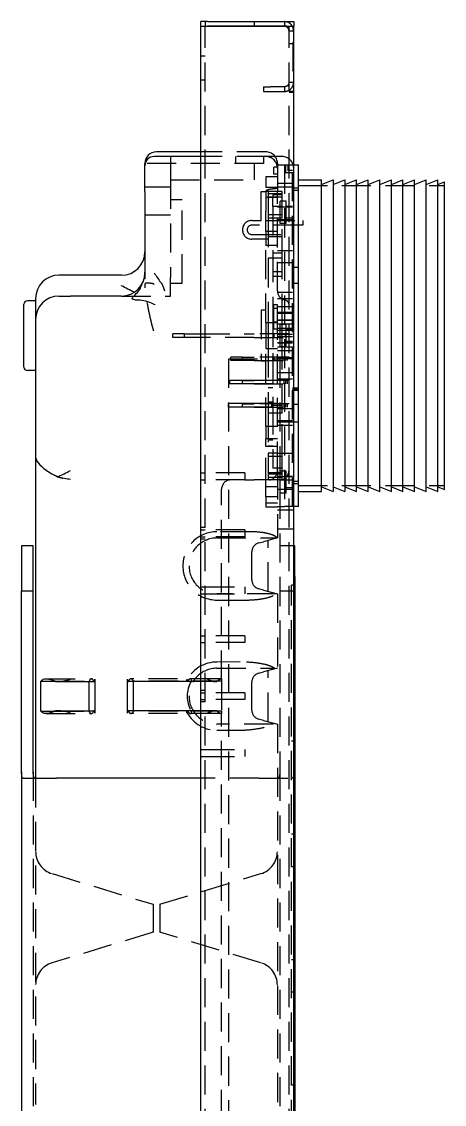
# Model space of a CAD drawing. Header units: millimetres. Extents: x -166 to 170, y -97 to 1135.
# Drawn here: x -117 to 64.8, y 669.5 to 1135 of the extents above; entities that cross this region are included whole.
import ezdxf

# ---------------------------------------------------------------- set-up
doc = ezdxf.new("R2010")
doc.units = ezdxf.units.MM
doc.linetypes.add('DASHED', pattern=[0.75, 0.5, -0.25])
doc.layers.add('GEB-KONTUR-A', color=5, linetype='CONTINUOUS')
doc.layers.add('GEB-VERDECKT', color=2, linetype='DASHED')

msp = doc.modelspace()

# ---------------------------------------------------------------- linework, layer by layer
at = {"layer": 'GEB-KONTUR-A', "ltscale": 25}
for p, q in [((-40, 1133), (-40, 1135)), ((-37, 1135), (-40, 1135)), ((-40, 1133), (-38, 1133)), ((-40, 55), (-40, 1133)), ((-38, 1133), (-2, 1133)), ((-37, 1135), (-3, 1135)), ((-3, 1133), (-37, 1133)), ((-3, 1135), (0, 1135)), ((-2, 1133), (0, 1133)), ((0, 1135), (0, 1133)), ((0, 55), (0, 1133)), ((-40, 1077), (-60, 1077)), ((-40, 1079), (-59.01, 1079)), ((-64, 1073), (-64, 1074.01)), ((-64, 1062), (-64, 1073)), ((0, 1073.5), (2, 1073.5)), ((2, 926.5), (2, 1073.5)), ((2, 1067), (12, 1067)), ((12, 1065), (17, 1067)), ((12, 933), (12, 1067)), ((17, 1067), (17, 933)), ((17, 1065), (22, 1067)), ((22, 1067), (22, 933)), ((22, 1065), (27, 1067)), ((27, 933), (27, 1067)), ((27, 1065), (32, 1067)), ((32, 933), (32, 1067)), ((32, 1065), (37, 1067)), ((37, 933), (37, 1067)), ((37, 1065), (42, 1067)), ((42, 933), (42, 1067)), ((42, 1065), (47, 1067)), ((47, 933), (47, 1067)), ((47, 1065), (52, 1067)), ((52, 933), (52, 1067)), ((52, 1065), (57, 1067)), ((57, 933), (57, 1067)), ((57, 1065), (62, 1067)), ((62, 933), (62, 1067)), ((62, 1065), (64.8, 1066.12)), ((64.8, 933.88), (64.8, 1066.12)), ((-64, 1062), (-64, 1027.26)), ((-74, 1026), (-101, 1026)), ((-111, 1015), (-114.5, 1015)), ((-111, 1016), (-111, 1007)), ((-101, 1017), (-96, 1017)), ((-74, 1017), (-96, 1017)), ((-116, 986.5), (-116, 1013.5)), ((-111, 1007), (-111, 947.93)), ((-47, 999.25), (-47, 1000.75)), ((-47, 1000.75), (-40, 1000.75)), ((-40, 999.25), (-47, 999.25)), ((-111, 985), (-114.5, 985)), ((-111, 947.93), (-111, 934.33)), ((-111, 934.33), (-111, 809.68)), ((2, 933), (12, 933)), ((12, 935), (17, 933)), ((17, 935), (22, 933)), ((22, 935), (27, 933)), ((27, 935), (32, 933)), ((32, 935), (37, 933)), ((37, 935), (42, 933)), ((42, 935), (47, 933)), ((47, 935), (52, 933)), ((52, 935), (57, 933)), ((57, 935), (62, 933)), ((62, 935), (64.8, 933.88)), ((2, 926.5), (0, 926.5)), ((-117, 909.68), (-117, 890.34)), ((-112, 909.68), (-117, 909.68)), ((-112, 890.34), (-112, 909.68)), ((0.5, 909.68), (0, 909.68)), ((0.5, 896.4), (0.5, 909.68)), ((0, 896.4), (0.5, 896.4)), ((0.5, 896.4), (0.5, 574.22)), ((-117, 814.68), (-117, 890.34)), ((-117, 890.34), (-112, 890.34)), ((-112, 814.68), (-112, 890.34)), ((-85.45, 837.75), (-85.45, 852.25)), ((-71.55, 852.25), (-71.55, 837.75)), ((-108.69, 851.39), (-102.47, 851.39)), ((-108.69, 838.54), (-108.69, 851.39)), ((-101.39, 851.25), (-85.82, 851.25)), ((-88, 838.75), (-88, 851.25)), ((-40, 851.25), (-71.18, 851.25)), ((-69, 851.25), (-69, 838.75)), ((-108.69, 838.54), (-102.76, 838.54)), ((-101.39, 838.75), (-85.82, 838.75)), ((-40, 838.75), (-71.18, 838.75)), ((-117, 812.5), (-117, 814.68)), ((-112, 812.5), (-112, 814.68)), ((-117, 812.5), (-117, 574.79)), ((-116.31, 809.68), (-102, 809.68)), ((-40, 809.68), (-102, 809.68))]:
    msp.add_line(p, q, dxfattribs=at)
for centre, radius, start, end in [((-59.01, 1074.01), 4.99, 90, 180), ((-60, 1073), 4, 90, 180), ((-74, 1036), 10, 270, 0), ((-101, 1016), 10, 90, 180), ((-74, 1027), 10, 270, 0), ((-114.5, 1013.5), 1.5, 90, 180), ((-101, 1007), 10, 90, 180), ((-114.5, 986.5), 1.5, 180, 270)]:
    msp.add_arc(centre, radius, start, end, dxfattribs=at)
for centre, major_axis, start_param, end_param in [((-85.82, 852.25), (0, 1), 3.141593, 4.712389), ((-71.18, 852.25), (0, 1), 1.570796, 3.141593), ((-85.82, 837.75), (0, -1), 1.570796, 3.141593), ((-71.18, 837.75), (0, -1), 3.141593, 4.712389)]:
    msp.add_ellipse(centre, major_axis=major_axis, ratio=0.36397, start_param=start_param, end_param=end_param, dxfattribs=at)
for points, knots in [([(-65.92, 1020.42), (-65.93, 1020.51), (-65.92, 1020.61), (-65.84, 1020.88), (-65.77, 1021.04), (-65.55, 1021.46), (-65.41, 1021.7), (-65.09, 1022.32), (-64.89, 1022.73), (-64.32, 1024.19), (-63.98, 1025.48), (-63.98, 1027)], [-1.133174, -1.133174, -1.133174, -1.133174, -1.000571, -1.000571, -0.850725, -0.850725, -0.684721, -0.684721, -0.455316, -0.455316, 0, 0, 0, 0]), ([(-63.98, 1027), (-63.98, 1027.05), (-63.98, 1027.1), (-63.98, 1027.19), (-63.98, 1027.23), (-63.99, 1027.28), (-63.99, 1027.3), (-63.99, 1027.33), (-63.99, 1027.33), (-64, 1027.34), (-64, 1027.33), (-64, 1027.32), (-64, 1027.31), (-64, 1027.29), (-64, 1027.28), (-64, 1027.26)], [0, 0, 0, 0, 0.01570788, 0.01570788, 0.0288102, 0.0288102, 0.03870978, 0.03870978, 0.04675585, 0.04675585, 0.05447535, 0.05447535, 0.06100204, 0.06100204, 0.06792809, 0.06792809, 0.06792809, 0.06792809]), ([(-60, 1027), (-59.14, 1025.64), (-58.2, 1024.15), (-57.07, 1022.73), (-57.03, 1022.67), (-56.98, 1022.62)], [0, 0, 0, 0, 0.4817027, 0.4817027, 0.5008628, 0.5008628, 0.5008628, 0.5008628]), ([(-68.59, 1018.59), (-70.37, 1019.47), (-72.39, 1020.55), (-73.99, 1021.49), (-74, 1021.5), (-74, 1021.5)], [0.7068064, 0.7068064, 0.7068064, 0.7068064, 1.4290267, 1.4290267, 1.4310981, 1.4310981, 1.4310981, 1.4310981]), ([(-68.65, 1017.09), (-67.98, 1017.68), (-67.35, 1018.39), (-66.45, 1019.53), (-66.23, 1019.84), (-66.03, 1020.15), (-65.99, 1020.23), (-65.94, 1020.33), (-65.93, 1020.36), (-65.92, 1020.4), (-65.91, 1020.41), (-65.92, 1020.42)], [-0.2552925, -0.2552925, -0.2552925, -0.2552925, -0.1204298, -0.1204298, -0.0488739, -0.0488739, -0.0212786, -0.0212786, -0.0082376, -0.0082376, 0, 0, 0, 0]), ([(-56.98, 1022.62), (-56.93, 1022.55), (-56.87, 1022.48), (-56.48, 1021.93), (-56.27, 1021.43), (-55.9, 1020.4), (-55.76, 1019.83), (-55.55, 1019.21), (-55.55, 1019.2), (-55.55, 1019.2)], [0, 0, 0, 0, 0.0267965, 0.0267965, 0.2008566, 0.2008566, 0.4051986, 0.4051986, 0.4061774, 0.4061774, 0.4061774, 0.4061774]), ([(-66.24, 1015.2), (-67.07, 1015.22), (-67.79, 1015.28), (-68.73, 1015.46), (-68.99, 1015.54), (-69.27, 1015.7), (-69.36, 1015.77), (-69.45, 1015.91), (-69.47, 1015.98), (-69.46, 1016.14), (-69.43, 1016.22), (-69.31, 1016.44), (-69.19, 1016.58), (-68.95, 1016.82), (-68.81, 1016.95), (-68.65, 1017.09)], [0.00134, 0.00134, 0.00134, 0.00134, 0.270308, 0.270308, 0.462719, 0.462719, 0.573298, 0.573298, 0.6597, 0.6597, 0.750506, 0.750506, 0.893247, 0.893247, 1.027594, 1.027594, 1.027594, 1.027594]), ([(-59.52, 1013.21), (-59.52, 1013.21), (-59.53, 1013.21), (-60.59, 1013.71), (-61.62, 1014.18), (-63.87, 1014.95), (-64.98, 1015.18), (-66.24, 1015.2)], [-0.0015004, -0.0015004, -0.0015004, -0.0015004, 0, 0, 0.350281, 0.350281, 0.7440677, 0.7440677, 0.7440677, 0.7440677]), ([(-111, 947.93), (-111, 947.93), (-111, 947.93), (-111, 947.05), (-110.57, 946.12), (-108.98, 944.17), (-107.86, 943.18), (-104.92, 941.09), (-103.21, 940.11), (-101.55, 939.35), (-101.52, 939.33), (-101.48, 939.31)], [-2.217733, -2.217733, -2.217733, -2.217733, -2.216187, -2.216187, -1.684173, -1.684173, -1.166527, -1.166527, -0.596129, -0.596129, -0.583392, -0.583392, -0.583392, -0.583392]), ([(-101.48, 939.31), (-101.44, 939.33), (-101.39, 939.35), (-99.59, 940.14), (-97.73, 941.11), (-96, 942)], [3.1227778, 3.1227778, 3.1227778, 3.1227778, 3.1370854, 3.1370854, 3.7210078, 3.7210078, 3.7210078, 3.7210078]), ([(-96, 938.16), (-96.01, 938.16), (-96.01, 938.16), (-96.87, 938.25), (-97.74, 938.38), (-99.55, 938.73), (-100.54, 938.98), (-101.48, 939.31)], [-0.0017963, -0.0017963, -0.0017963, -0.0017963, 0, 0, 0.2715596, 0.2715596, 0.5826203, 0.5826203, 0.5826203, 0.5826203]), ([(-108.69, 851.39), (-108.44, 851.76), (-108.12, 852.05), (-107.35, 852.43), (-106.89, 852.5), (-105.74, 852.5), (-104.93, 852.32), (-103.52, 851.84), (-102.93, 851.61), (-102.37, 851.34)], [0.3210403, 0.3210403, 0.3210403, 0.3210403, 0.4988635, 0.4988635, 0.6860216, 0.6860216, 0.9782292, 0.9782292, 1.172594, 1.172594, 1.172594, 1.172594]), ([(-102.37, 851.34), (-102.35, 851.34), (-102.33, 851.33), (-102, 851.27), (-101.68, 851.25), (-100.64, 851.25), (-99.72, 851.39), (-98.49, 851.64), (-97.98, 851.75), (-96.97, 852), (-96.46, 852.13), (-96, 852.25)], [0.9567443, 0.9567443, 0.9567443, 0.9567443, 0.9627492, 0.9627492, 1.0583799, 1.0583799, 1.2990096, 1.2990096, 1.4423236, 1.4423236, 1.5856377, 1.5856377, 1.5856377, 1.5856377]), ([(-102.86, 838.5), (-103.42, 838.25), (-104.01, 838.01), (-105.28, 837.63), (-105.94, 837.5), (-106.98, 837.5), (-107.45, 837.58), (-108.18, 837.96), (-108.46, 838.22), (-108.69, 838.54)], [2.1282223, 2.1282223, 2.1282223, 2.1282223, 2.3267038, 2.3267038, 2.5689801, 2.5689801, 2.7637819, 2.7637819, 2.921636, 2.921636, 2.921636, 2.921636]), ([(-96, 837.75), (-96.86, 837.97), (-97.79, 838.22), (-99.64, 838.6), (-100.56, 838.75), (-101.68, 838.75), (-102, 838.73), (-102.5, 838.63), (-102.69, 838.58), (-102.86, 838.5)], [0, 0, 0, 0, 0.2656147, 0.2656147, 0.5312294, 0.5312294, 0.6268601, 0.6268601, 0.6875431, 0.6875431, 0.6875431, 0.6875431]), ([(-116.31, 809.68), (-116.5, 809.68), (-116.66, 809.8), (-116.88, 810.3), (-116.94, 810.69), (-116.99, 811.52), (-117, 811.99), (-117, 812.5)], [0.8034662, 0.8034662, 0.8034662, 0.8034662, 0.9950702, 0.9950702, 1.1866741, 1.1866741, 1.3481419, 1.3481419, 1.3481419, 1.3481419]), ([(-110.93, 809.68), (-111.22, 809.68), (-111.48, 809.79), (-111.82, 810.29), (-111.91, 810.68), (-111.99, 811.52), (-112, 811.98), (-112, 812.5)], [2.722984, 2.722984, 2.722984, 2.722984, 2.9191709, 2.9191709, 3.1153578, 3.1153578, 3.2775984, 3.2775984, 3.2775984, 3.2775984])]:
    msp.add_open_spline(points, degree=3, knots=knots, dxfattribs=at)
msp.add_open_spline([(-64, 1027.26), (-64, 1027.17), (-64, 1027.09), (-64, 1027)], degree=3, dxfattribs=at)
at = {"layer": 'GEB-VERDECKT', "ltscale": 25}
for p, q in [((-38, 1135), (-38, 1133)), ((-38, 55), (-38, 1133)), ((-17, 1135), (-17, 1133)), ((-4, 1135), (-4, 1133)), ((-2, 1133), (-2.59, 1132.41)), ((-2, 55), (-2, 1133)), ((-2, 1131), (0, 1131)), ((0, 1125.5), (-2, 1125.5)), ((-0.3, 1126.18), (-0.2, 1126.18)), ((-0.3, 1126), (-0.3, 1114)), ((-0.3, 1126), (-0.2, 1126)), ((-0.3, 1125.64), (-0.2, 1125.64)), ((-0.3, 1123.78), (-0.2, 1123.78)), ((-0.3, 1123.72), (-0.2, 1123.72)), ((-0.3, 1123.66), (-0.2, 1123.66)), ((-0.3, 1123), (-0.2, 1123)), ((-0.2, 1126), (-0.2, 1114)), ((-38, 1120.2), (-40, 1120.2)), ((-0.3, 1121.2), (-0.2, 1121.2)), ((-0.3, 1121.08), (-0.2, 1121.08)), ((-0.3, 1121.02), (-0.2, 1121.02)), ((-0.3, 1120.18), (-0.2, 1120.18)), ((-0.3, 1119.88), (-0.2, 1119.88)), ((-0.3, 1118.98), (-0.2, 1118.98)), ((-0.3, 1118.8), (-0.2, 1118.8)), ((-0.3, 1116.4), (-0.2, 1116.4)), ((-0.3, 1116.22), (-0.2, 1116.22)), ((-0.3, 1116.16), (-0.2, 1116.16)), ((-0.3, 1114.36), (-0.2, 1114.36)), ((-0.3, 1114), (-0.2, 1114)), ((-0.3, 1113.82), (-0.2, 1113.82)), ((-38, 1109.8), (-40, 1109.8)), ((-2, 1109), (0, 1109)), ((-13, 1107), (-10, 1107)), ((-13, 1107), (-13, 1105)), ((-13, 1105), (-10, 1105)), ((-4, 1107), (-10, 1107)), ((-10, 1105), (-4, 1105)), ((-4, 1107), (-4, 1105)), ((-2, 1107), (-2.59, 1107.59)), ((0, 1105), (-2, 1105)), ((0, 1104.5), (-2, 1104.5)), ((-53, 1077), (-53, 1074)), ((-11.99, 1079), (-40, 1079)), ((-12, 1077), (-40, 1077)), ((-25, 1077), (-25, 1074)), ((-13, 1077), (-13, 1074)), ((-5, 1077), (-12, 1077)), ((-13, 1074), (-63.87, 1074)), ((-53, 1074), (-53, 1067)), ((-17, 1074), (-17, 1067)), ((-7.03, 1072.5), (-8.5, 1072.5)), ((-8.5, 1069.5), (-8.5, 1072.5)), ((-7, 1074.01), (-7, 1072)), ((-7, 1073.5), (-4, 1073.5)), ((-7, 1072), (-7, 1062)), ((-4, 1073.5), (-4, 926.5)), ((-4, 1073.5), (0, 1073.5)), ((-3.5, 1073.5), (-3.5, 1070)), ((-2.5, 1073.5), (-2.5, 1071)), ((-0.5, 1071), (-2.5, 1071)), ((-0.5, 926.5), (-0.5, 1073.5)), ((-53, 1067), (-53, 1025)), ((-53, 1067), (-17, 1067)), ((-7, 1068.25), (-12, 1068.25)), ((-12, 1068.25), (-12, 1063.75)), ((-7, 1069.5), (-8.5, 1069.5)), ((-0.5, 1070), (-3.5, 1070)), ((-64, 1064), (-53, 1064)), ((-14, 1049.5), (-14, 1062)), ((-14, 1062), (-12, 1062)), ((-7, 1063.75), (-12, 1063.75)), ((-12, 1062), (-12, 1059.4)), ((-11, 1062), (-12, 1062)), ((-11, 1062), (-11, 1061)), ((-5, 1062), (-11, 1062)), ((-7, 1065.5), (-0.5, 1065.5)), ((-7, 1064), (-0.5, 1064)), ((-7, 1019.2), (-7, 1062)), ((-5, 1061), (-5, 1062)), ((-0.5, 1063.5), (2, 1063.5)), ((-0.5, 1062.5), (2, 1062.5)), ((2, 1064.5), (64.8, 1064.5)), ((-53, 1058.5), (-48, 1058.5)), ((-48, 1022.5), (-48, 1058.5)), ((-12, 1059.4), (-12, 1053.4)), ((-7, 1059.4), (-12, 1059.4)), ((-11, 1061), (-11, 1052)), ((-5, 1061), (-11, 1061)), ((-5, 1059.5), (-11, 1059.5)), ((-5, 1060.5), (-9, 1060.5)), ((-9, 1060.5), (-9, 1059.51)), ((-9, 1055.5), (-9, 1059.51)), ((-5, 1059.51), (-9, 1059.51)), ((-3.3, 1057.75), (-5.8, 1057.75)), ((-5.8, 1048.25), (-5.8, 1057.75)), ((-5, 1052), (-5, 1061)), ((-3.3, 1048.25), (-3.3, 1057.75)), ((-12, 1044.75), (-12, 1053.4)), ((-9, 1055.5), (-9, 1035.5)), ((-5, 1055.5), (-9, 1055.5)), ((-7, 1055.39), (-0.5, 1055.39)), ((-0.5, 1055.5), (-3.3, 1055.5)), ((-64, 1052), (-53, 1052)), ((-18, 1049.5), (-14, 1049.5)), ((4, 1047.5), (-18, 1047.5)), ((-12, 1049.5), (4, 1049.5)), ((-11, 1052), (-11, 1050.5)), ((-5, 1052), (-11, 1052)), ((-11, 1050.5), (-11, 1033.26)), ((-5, 1050.5), (-11, 1050.5)), ((-7, 1050), (-0.5, 1050)), ((-3.3, 1048.25), (-5.8, 1048.25)), ((-5, 1050.5), (-5, 1052)), ((-5, 1033.26), (-5, 1050.5)), ((-0.5, 1050.5), (-3.3, 1050.5)), ((4, 1049.5), (4, 1047.5)), ((-18, 1043.5), (-5, 1043.5)), ((-7, 1044.75), (-12, 1044.75)), ((-12, 1044.75), (-12, 1038.75)), ((-11, 1041.5), (-18, 1041.5)), ((-12, 1005.55), (-12, 1038.75)), ((-7, 1038.75), (-12, 1038.75)), ((-5, 1042.5), (-11, 1042.5)), ((-9, 1035.5), (-9, 1007.5)), ((-5, 1035.5), (-9, 1035.5)), ((-0.5, 1036.45), (-7, 1036.45)), ((-11, 1033.26), (-11, 1005.5)), ((-5, 1033.26), (-11, 1033.26)), ((-7, 1031.45), (-0.5, 1031.45)), ((-5, 1005.5), (-5, 1033.26)), ((-0.5, 1029.43), (2, 1029.43)), ((-64, 1027), (-64, 1024.45)), ((-53, 1017), (-53, 1025)), ((-5, 1027.5), (-9, 1027.5)), ((-5, 1025.5), (-9, 1025.5)), ((-60, 1022), (-60.1, 1022.1)), ((-53, 1022.5), (-48, 1022.5)), ((-0.5, 1022.5), (2, 1022.5)), ((-74, 1017), (-53, 1017)), ((-7, 1000.75), (-7, 1019.2)), ((-0.5, 1018.5), (-7, 1018.5)), ((-7, 1016), (-0.5, 1016)), ((-12, 1011), (-14, 1011)), ((-14, 1011), (-14, 989)), ((-8.5, 1002.81), (-8.5, 1013.2)), ((-7, 1013.2), (-8.5, 1013.2)), ((-7, 1011.7), (-8.5, 1011.7)), ((-7, 1012.5), (-0.5, 1012.5)), ((-12, 1005.55), (-12, 994.45)), ((-7, 1005.55), (-12, 1005.55)), ((-11, 1005.5), (-11, 994.5)), ((-9, 1007.5), (-9, 992.5)), ((-7, 1005.81), (-8.5, 1005.81)), ((-0.5, 1010), (-7, 1010)), ((-0.5, 1009.48), (-7, 1009.48)), ((-0.5, 1006.6), (-7, 1006.6)), ((-0.5, 1006.52), (-7, 1006.52)), ((-5, 994.5), (-5, 1005.5)), ((-7, 1002.81), (-8.5, 1002.81)), ((-0.5, 1004.9), (-7, 1004.9)), ((-0.5, 1003.12), (-7, 1003.12)), ((-7, 1002.39), (-0.5, 1002.39)), ((-3.3, 1004.75), (-5.8, 1004.75)), ((-5.8, 995.25), (-5.8, 1004.75)), ((-3.3, 995.25), (-3.3, 1004.75)), ((-0.5, 1002.5), (-3.3, 1002.5)), ((-47, 1000.75), (-52, 1000.75)), ((-52, 999.25), (-52, 1000.75)), ((-47, 999.25), (-52, 999.25)), ((-40, 1000.75), (-17, 1000.75)), ((-17, 999.25), (-40, 999.25)), ((-2, 1000.75), (-17, 1000.75)), ((-17, 999.25), (-2, 999.25)), ((-8.5, 1000.75), (-8.5, 999.25)), ((-7, 1000.75), (-7, 999.25)), ((-0.5, 1000.5), (-7, 1000.5)), ((-0.5, 999.5), (-7, 999.5)), ((-7, 942), (-7, 999.25)), ((-7, 997), (-0.5, 997)), ((-7, 996.88), (-0.5, 996.88)), ((-3.5, 999.25), (-3.5, 1000.75)), ((-0.5, 997.5), (-3.3, 997.5)), ((-12, 960.9), (-12, 994.45)), ((-12, 994.45), (-7, 994.45)), ((-11, 994.5), (-11, 966.74)), ((-9, 992.5), (-9, 970)), ((-0.5, 995.1), (-7, 995.1)), ((-0.5, 993.48), (-7, 993.48)), ((-0.5, 993.4), (-7, 993.4)), ((-3.3, 995.25), (-5.8, 995.25)), ((-5, 966.74), (-5, 994.5)), ((-28, 990), (-28, 590)), ((-28, 990), (-6, 990)), ((-22, 990.75), (-27, 990.75)), ((-27, 989.25), (-27, 990.75)), ((-22, 989.25), (-27, 989.25)), ((-22, 990.75), (-17, 990.75)), ((-22, 989.25), (-22, 990.75)), ((-17, 989.25), (-22, 989.25)), ((-2, 990.75), (-17, 990.75)), ((-17, 989.25), (-2, 989.25)), ((-12, 989), (-14, 989)), ((-8.5, 990.75), (-8.5, 989.25)), ((-0.5, 990.52), (-7, 990.52)), ((-7, 990.5), (-0.5, 990.5)), ((-6, 990), (-6, 813.15)), ((-0.5, 990), (-6, 990)), ((-4.27, 990.75), (-4.27, 989.25)), ((-3.5, 990.75), (-3.5, 989.25)), ((-2.86, 990.75), (-2.86, 989.25)), ((-0.5, 984), (-7, 984)), ((-15.02, 980.76), (-27.52, 980.76)), ((-27.52, 979.26), (-27.52, 980.76)), ((-15.02, 979.26), (-27.52, 979.26)), ((-22, 980.75), (-17, 980.75)), ((-22, 979.25), (-22, 980.75)), ((-17, 979.25), (-22, 979.25)), ((-2, 980.75), (-17, 980.75)), ((-17, 979.25), (-2, 979.25)), ((-9.02, 980.76), (-15.02, 980.76)), ((-9.02, 979.26), (-15.02, 979.26)), ((-7, 980.76), (-9.02, 980.76)), ((-9.02, 980.76), (-9.02, 979.26)), ((-9.02, 979.26), (-7, 979.26)), ((-7, 981.5), (-0.5, 981.5)), ((-4.27, 980.75), (-4.27, 979.25)), ((-3.5, 980.75), (-3.5, 979.25)), ((-2.86, 980.75), (-2.86, 979.25)), ((-9, 977.5), (-11, 977.5)), ((-0.5, 977.5), (2, 977.5)), ((-0.5, 977), (2, 977)), ((-0.5, 976.5), (2, 976.5)), ((-15.57, 970.78), (-28.07, 970.78)), ((-28.07, 969.28), (-28.07, 970.78)), ((-15.57, 969.28), (-28.07, 969.28)), ((-22, 970.75), (-17, 970.75)), ((-22, 969.25), (-22, 970.75)), ((-17, 969.25), (-22, 969.25)), ((-2, 970.75), (-17, 970.75)), ((-17, 969.25), (-2, 969.25)), ((-9.57, 970.78), (-15.57, 970.78)), ((-9.57, 969.28), (-15.57, 969.28)), ((-9, 971.42), (-11, 971.42)), ((-7, 970.78), (-9.57, 970.78)), ((-9.57, 970.78), (-9.57, 969.28)), ((-9.57, 969.28), (-7, 969.28)), ((-9, 970), (-9, 943)), ((-5, 970), (-9, 970)), ((-0.5, 968.55), (-7, 968.55)), ((-4.27, 970.75), (-4.27, 969.25)), ((-3.5, 970.75), (-3.5, 969.25)), ((-2.86, 970.75), (-2.86, 969.25)), ((-0.5, 970.57), (2, 970.57)), ((-11, 966.74), (-11, 949.5)), ((-5, 966.74), (-11, 966.74)), ((-5, 949.5), (-5, 966.74)), ((-7, 960.9), (-12, 960.9)), ((-12, 960.9), (-12, 955.6)), ((-7, 963.55), (-0.5, 963.55)), ((-7, 963), (-0.5, 963)), ((-7, 961.5), (-0.5, 961.5)), ((-0.5, 963), (2, 963)), ((-12, 952.32), (-12, 955.6)), ((-7, 955.6), (-12, 955.6)), ((-9, 955), (-11, 955)), ((-12, 935), (-12, 952.32)), ((-7, 952.32), (-12, 952.32)), ((-9, 952.5), (-11, 952.5)), ((-11, 949.5), (-11, 948)), ((-7, 949.5), (-11, 949.5)), ((-11, 948), (-11, 939)), ((-5, 948), (-11, 948)), ((-7, 949.5), (-0.5, 949.5)), ((-5, 948), (-5, 949.5)), ((-5, 939), (-5, 948)), ((-40, 941), (-38, 941)), ((-21, 941), (-38, 941)), ((-21, 941), (-21, 938)), ((-5, 941), (-11, 941)), ((-5, 940.5), (-11, 940.5)), ((-5, 943), (-9, 943)), ((-7, 942), (-7, 913.02)), ((-3.3, 941.75), (-5.8, 941.75)), ((-5.8, 932.25), (-5.8, 941.75)), ((-3.3, 932.25), (-3.3, 941.75)), ((-40, 938), (-38, 938)), ((-21, 938), (-38, 938)), ((-21, 938), (-17, 938)), ((-6, 938), (-17, 938)), ((-11, 939), (-11, 938)), ((-5, 939), (-11, 939)), ((-7, 939.39), (-0.5, 939.39)), ((-6, 938), (-0.5, 938)), ((-5, 938), (-5, 939)), ((-0.5, 939.5), (-3.3, 939.5)), ((-0.5, 937.5), (2, 937.5)), ((-0.5, 936.5), (2, 936.5)), ((-31, 852.12), (-31, 934)), ((-12, 933), (-12, 935)), ((-7, 935), (-12, 935)), ((-12, 930.75), (-12, 933)), ((-7, 934), (-0.5, 934)), ((-3.3, 932.25), (-5.8, 932.25)), ((-0.5, 934.5), (-3.3, 934.5)), ((2, 935.5), (64.8, 935.5)), ((-7, 930.75), (-12, 930.75)), ((-12, 930.75), (-12, 926.25)), ((-7, 928), (-12, 928)), ((-7, 926.5), (-4, 926.5)), ((0, 926.5), (-4, 926.5)), ((-7, 926.25), (-12, 926.25)), ((0, 925), (-7, 925)), ((-38, 917.5), (-40, 917.5)), ((-40, 916.5), (-38, 916.5)), ((-40, 913.5), (-38, 913.5)), ((-38, 912.5), (-40, 912.5)), ((-21, 916.5), (-38, 916.5)), ((-21, 913.5), (-38, 913.5)), ((-18.93, 915.69), (-33.01, 915.68)), ((-33.01, 913), (-7.19, 913.02)), ((-21, 916.5), (-21, 913.5)), ((-7, 913.02), (-13, 911.41)), ((-7, 917), (0, 917)), ((-15.04, 910.86), (-13, 911.41)), ((-11, 890.06), (-11, 911.94)), ((0, 909.68), (-6, 909.68)), ((-18, 895), (-18, 907)), ((-40, 892), (-38, 892)), ((-38, 892), (-21, 892)), ((-21, 892), (-21, 889)), ((-13, 890.59), (-15.04, 891.14)), ((-13, 890.59), (-7, 888.98)), ((-6, 890.34), (0, 890.34)), ((-1, 602.68), (-1, 892.68)), ((0.5, 892.68), (-1, 892.68)), ((-40, 889), (-38, 889)), ((-38, 889), (-21, 889)), ((-7.54, 888.98), (-33.01, 889)), ((-33.01, 886.32), (-21.04, 886.31)), ((-7, 888.98), (-7, 857.02)), ((-40, 871), (-38, 871)), ((-21, 871), (-38, 871)), ((-21, 871), (-21, 868)), ((-40, 868), (-38, 868)), ((-21, 868), (-38, 868)), ((-22.99, 859.69), (-33.01, 859.68)), ((-33.01, 857), (-8.23, 857.02)), ((-7, 857.02), (-13, 855.41)), ((-106.44, 852.5), (-86.99, 852.5)), ((-31.24, 852.5), (-69.98, 852.5)), ((-31, 852.12), (-31, 851.46)), ((-15.04, 854.86), (-13, 855.41)), ((-11, 834.06), (-11, 855.94)), ((-102.47, 851.39), (-88, 851.39)), ((-102.37, 851.34), (-85.97, 851.34)), ((-88, 851.25), (-88, 851.39)), ((-31, 851.46), (-69, 851.46)), ((-69, 851.46), (-69, 851.25)), ((-33.68, 851.25), (-40, 851.25)), ((-38, 847.5), (-40, 847.5)), ((-31, 851.46), (-31, 838.54)), ((-18, 839), (-18, 851)), ((-40, 846.5), (-38, 846.5)), ((-40, 843.5), (-38, 843.5)), ((-21, 846.5), (-38, 846.5)), ((-21, 843.5), (-38, 843.5)), ((-21, 846.5), (-21, 843.5)), ((-102.76, 838.54), (-88, 838.54)), ((-88, 838.54), (-88, 838.75)), ((-69, 838.75), (-69, 838.54)), ((-31, 838.54), (-69, 838.54)), ((-38, 842.5), (-40, 842.5)), ((-33.68, 838.75), (-40, 838.75)), ((-31, 838.54), (-31, 837.88)), ((-106.52, 837.5), (-87.02, 837.5)), ((-31.24, 837.5), (-69.98, 837.5)), ((-31, 663.26), (-31, 837.88)), ((-13, 834.59), (-15.04, 835.14)), ((-13, 834.59), (-7, 832.98)), ((-8.84, 832.98), (-33.01, 833)), ((-33.01, 830.32), (-25.11, 830.32)), ((-7, 832.98), (-7, 659.5)), ((0.5, 825.68), (-1, 825.68)), ((-40, 822), (-38, 822)), ((-38, 822), (-21, 822)), ((-21, 822), (-21, 819)), ((-40, 819), (-38, 819)), ((-38, 819), (-21, 819)), ((-112, 812.5), (-112, 644.5)), ((-6, 813.15), (-6, 812.5)), ((-6, 812.5), (-6, 644.5)), ((-111, 809.68), (-111, 669.5)), ((-15, 809.68), (-40, 809.68)), ((-15, 809.68), (-0.69, 809.68)), ((0.5, 785.68), (-1, 785.68)), ((-103.91, 768.69), (-60.5, 755.5)), ((-57.5, 755.5), (-14.09, 768.69)), ((0.5, 771.68), (-1, 771.68)), ((-60.5, 755.5), (-60.5, 752.71)), ((-57.5, 755.5), (-57.5, 752.71)), ((-60.5, 752.71), (-60.5, 744.56)), ((-57.5, 752.71), (-57.5, 744.56)), ((-60.5, 743.5), (-103.91, 730.31)), ((-60.5, 744.56), (-60.5, 743.5)), ((-57.5, 744.56), (-57.5, 743.5)), ((-14.09, 730.31), (-57.5, 743.5)), ((0.5, 731.68), (-1, 731.68)), ((0.5, 717.68), (-1, 717.68)), ((0.5, 677.68), (-1, 677.68))]:
    msp.add_line(p, q, dxfattribs=at)
for centre, radius, start, end in [((-4, 1131), 4, 30, 60), ((-4, 1109), 4, 300, 330), ((-12, 1072), 5, 0, 90), ((-11.99, 1074.01), 4.99, 0, 90), ((-11.99, 1072.01), 4.99, 0, 90), ((-5, 1072), 5, 0, 90), ((-18, 1045.5), 4, 90, 270), ((-18, 1045.5), 2, 90, 270), ((-3, 1019.2), 4, 180, 253.3634), ((-4, 1013.28), 2, 0, 80.4059), ((-11, 942), 4, 320.6755, 0), ((-6, 942), 4, 270, 0), ((-96, 953.33), 15, 242.1287, 257.1825), ((-27, 934), 4, 90, 180), ((-33, 901), 14.68, 90.0369, 269.9631), ((-33, 901), 12, 90.0369, 269.9631), ((-14, 907), 4, 105, 180), ((-14, 895), 4, 180, 255), ((-33, 845), 14.68, 90.0369, 150.4037), ((-33, 845), 12, 90.0369, 269.9631), ((-14, 851), 4, 105, 180), ((-33, 845), 12.8, 149.7107, 210.2893), ((-14, 839), 4, 180, 255), ((-33, 845), 14.68, 209.5963, 269.9631), ((-101, 778.26), 10, 180, 253.1001), ((-17, 778.26), 10, 286.8999, 0), ((-101, 720.74), 10, 106.8999, 180), ((-17, 720.74), 10, 0, 73.1001)]:
    msp.add_arc(centre, radius, start, end, dxfattribs=at)
for centre, major_axis, start_param, end_param in [((-86.99, 848.5), (0, -4), 2.361005, 3.90564), ((-69.98, 848.5), (0, -4), 2.403061, 3.864327), ((-85.82, 852.25), (0, 1), 2.709951, 3.141593), ((-71.18, 852.25), (0, 1), 3.141593, 3.864327), ((-87.02, 841.5), (0, 4), 2.403061, 3.864327), ((-85.82, 837.75), (0, -1), 3.141593, 3.864327), ((-71.18, 837.75), (0, -1), 2.418858, 3.141593), ((-69.98, 841.5), (0, 4), 2.418858, 3.880124)]:
    msp.add_ellipse(centre, major_axis=major_axis, ratio=0.36397, start_param=start_param, end_param=end_param, dxfattribs=at)
for points, knots in [([(-2, 1134.46), (-2.23, 1134.6), (-2.49, 1134.71), (-2.99, 1134.88), (-3.23, 1134.93), (-3.59, 1134.98), (-3.75, 1134.99), (-3.95, 1135), (-4, 1135), (-4, 1135)], [-1.0688909, -1.0688909, -1.0688909, -1.0688909, -0.9890029, -0.9890029, -0.9091148, -0.9091148, -0.8336496, -0.8336496, -0.7581844, -0.7581844, -0.7581844, -0.7581844]), ([(-2.59, 1132.41), (-2.68, 1132.51), (-2.78, 1132.59), (-3, 1132.74), (-3.12, 1132.8), (-3.33, 1132.89), (-3.44, 1132.92), (-3.63, 1132.97), (-3.72, 1132.98), (-3.93, 1133), (-4, 1133), (-4, 1133)], [-0.259689, -0.259689, -0.259689, -0.259689, -0.2200225, -0.2200225, -0.180356, -0.180356, -0.135267, -0.135267, -0.090178, -0.090178, 0, 0, 0, 0]), ([(-2, 1131), (-2, 1131), (-2, 1131.07), (-2.02, 1131.28), (-2.03, 1131.37), (-2.08, 1131.56), (-2.11, 1131.67), (-2.2, 1131.88), (-2.26, 1132), (-2.41, 1132.22), (-2.49, 1132.32), (-2.59, 1132.41)], [0.8228766, 0.8228766, 0.8228766, 0.8228766, 0.9130546, 0.9130546, 0.9581436, 0.9581436, 1.0032326, 1.0032326, 1.0428991, 1.0428991, 1.0825656, 1.0825656, 1.0825656, 1.0825656]), ([(0, 1131), (0, 1131), (0, 1131.05), (-0.01, 1131.25), (-0.02, 1131.41), (-0.07, 1131.77), (-0.12, 1132.01), (-0.29, 1132.51), (-0.4, 1132.77), (-0.54, 1133)], [-0.7581844, -0.7581844, -0.7581844, -0.7581844, -0.6827192, -0.6827192, -0.607254, -0.607254, -0.527366, -0.527366, -0.447478, -0.447478, -0.447478, -0.447478]), ([(-2, 1109), (-2, 1109), (-2, 1108.93), (-2.02, 1108.72), (-2.03, 1108.63), (-2.08, 1108.44), (-2.11, 1108.33), (-2.2, 1108.12), (-2.26, 1108), (-2.41, 1107.78), (-2.49, 1107.68), (-2.59, 1107.59)], [0, 0, 0, 0, 0.090178, 0.090178, 0.135267, 0.135267, 0.180356, 0.180356, 0.2200225, 0.2200225, 0.259689, 0.259689, 0.259689, 0.259689]), ([(-0.54, 1107), (-0.4, 1107.23), (-0.29, 1107.49), (-0.12, 1107.99), (-0.07, 1108.23), (-0.02, 1108.59), (-0.01, 1108.75), (0, 1108.95), (0, 1109), (0, 1109)], [-1.0688909, -1.0688909, -1.0688909, -1.0688909, -0.9890029, -0.9890029, -0.9091148, -0.9091148, -0.8336496, -0.8336496, -0.7581844, -0.7581844, -0.7581844, -0.7581844]), ([(-2.59, 1107.59), (-2.68, 1107.49), (-2.78, 1107.41), (-3, 1107.26), (-3.12, 1107.2), (-3.33, 1107.11), (-3.44, 1107.08), (-3.63, 1107.03), (-3.72, 1107.02), (-3.93, 1107), (-4, 1107), (-4, 1107)], [-1.0825656, -1.0825656, -1.0825656, -1.0825656, -1.0428991, -1.0428991, -1.0032326, -1.0032326, -0.9581436, -0.9581436, -0.9130546, -0.9130546, -0.8228766, -0.8228766, -0.8228766, -0.8228766]), ([(-4, 1105), (-4, 1105), (-3.95, 1105), (-3.75, 1105.01), (-3.59, 1105.02), (-3.23, 1105.07), (-2.99, 1105.12), (-2.49, 1105.29), (-2.23, 1105.4), (-2, 1105.54)], [-0.7581844, -0.7581844, -0.7581844, -0.7581844, -0.6827192, -0.6827192, -0.607254, -0.607254, -0.527366, -0.527366, -0.447478, -0.447478, -0.447478, -0.447478]), ([(-11.99, 1062.15), (-12.02, 1062.11), (-12.04, 1062.06), (-12.07, 1062.01), (-12.08, 1062.01), (-12.08, 1062)], [-0.01597202, -0.01597202, -0.01597202, -0.01597202, 0, 0, 0.00201346, 0.00201346, 0.00201346, 0.00201346]), ([(-7, 1063.25), (-7, 1063.25), (-7, 1063.25), (-7, 1063.25), (-7.05, 1063.25), (-7.27, 1063.24), (-7.43, 1063.22), (-7.97, 1063.18), (-8.4, 1063.14), (-9.43, 1063.01), (-9.99, 1062.93), (-10.87, 1062.73), (-11.19, 1062.64), (-11.59, 1062.47), (-11.71, 1062.41), (-11.85, 1062.31), (-11.9, 1062.27), (-11.96, 1062.2), (-11.98, 1062.18), (-11.99, 1062.15)], [-1.6307623, -1.6307623, -1.6307623, -1.6307623, -1.6300337, -1.6300337, -1.540213, -1.540213, -1.4438435, -1.4438435, -1.3034526, -1.3034526, -1.1581597, -1.1581597, -1.0575096, -1.0575096, -1.0031898, -1.0031898, -0.9738118, -0.9738118, -0.9607384, -0.9607384, -0.9607384, -0.9607384]), ([(-63.94, 1022), (-63.94, 1022.02), (-63.94, 1022.04), (-63.94, 1022.1), (-63.94, 1022.12), (-63.94, 1022.18), (-63.94, 1022.2), (-63.94, 1022.26), (-63.93, 1022.28), (-63.92, 1022.33), (-63.92, 1022.35), (-63.91, 1022.38), (-63.9, 1022.4), (-63.89, 1022.41), (-63.88, 1022.42), (-63.88, 1022.42)], [0.07045656, 0.07045656, 0.07045656, 0.07045656, 0.07674544, 0.07674544, 0.08427285, 0.08427285, 0.09111249, 0.09111249, 0.09929235, 0.09929235, 0.10715374, 0.10715374, 0.11376154, 0.11376154, 0.12006213, 0.12006213, 0.12006213, 0.12006213]), ([(-60.17, 1002.14), (-60.17, 1002.14), (-60.17, 1002.14), (-60.22, 1002.25), (-60.29, 1002.42), (-60.42, 1002.8), (-60.5, 1003.09), (-60.69, 1003.74), (-60.8, 1004.17), (-61.08, 1005.24), (-61.24, 1005.91), (-61.87, 1008.59), (-62.31, 1010.68), (-63.16, 1015.23), (-63.75, 1018.62), (-63.94, 1022)], [0, 0, 0, 0, 0.000186, 0.000186, 0.036496, 0.036496, 0.101555, 0.101555, 0.206352, 0.206352, 0.369845, 0.369845, 0.872117, 0.872117, 1.489435, 1.489435, 1.489435, 1.489435]), ([(-60.1, 1022.1), (-60.12, 1022.12), (-60.15, 1022.14), (-60.24, 1022.19), (-60.31, 1022.23), (-60.57, 1022.32), (-60.8, 1022.38), (-61.46, 1022.49), (-61.89, 1022.54), (-62.72, 1022.58), (-63.07, 1022.58), (-63.62, 1022.53), (-63.78, 1022.49), (-63.88, 1022.42)], [0.5110006, 0.5110006, 0.5110006, 0.5110006, 0.5261117, 0.5261117, 0.556899, 0.556899, 0.6182305, 0.6182305, 0.7097483, 0.7097483, 0.7997711, 0.7997711, 0.8886443, 0.8886443, 0.8886443, 0.8886443]), ([(-3.67, 1015.26), (-3.67, 1015.25), (-3.75, 1015.27), (-3.97, 1015.32), (-4.05, 1015.34), (-4.15, 1015.37)], [12.653449, 12.653449, 12.653449, 12.653449, 12.9555217, 12.9555217, 13.0879586, 13.0879586, 13.0879586, 13.0879586]), ([(-8.5, 1000.75), (-8.5, 1000.75), (-8.5, 1000.73), (-8.49, 1000.65), (-8.49, 1000.6), (-8.48, 1000.46), (-8.48, 1000.38), (-8.48, 1000.19), (-8.48, 1000.09), (-8.48, 999.91), (-8.48, 999.81), (-8.48, 999.62), (-8.48, 999.54), (-8.49, 999.4), (-8.49, 999.35), (-8.5, 999.27), (-8.5, 999.25), (-8.5, 999.25)], [0.1130404, 0.1130404, 0.1130404, 0.1130404, 0.1413005, 0.1413005, 0.1695606, 0.1695606, 0.1978207, 0.1978207, 0.2260809, 0.2260809, 0.254341, 0.254341, 0.2826011, 0.2826011, 0.3108612, 0.3108612, 0.3391213, 0.3391213, 0.3391213, 0.3391213]), ([(-10.44, 938), (-10.24, 938), (-10.06, 938.02), (-9.71, 938.08), (-9.54, 938.13), (-9.24, 938.26), (-9.09, 938.33), (-8.81, 938.53), (-8.66, 938.65), (-8.35, 938.95), (-8.18, 939.13), (-7.96, 939.4), (-7.93, 939.43), (-7.91, 939.47)], [0, 0, 0, 0, 0.1324803, 0.1324803, 0.2871359, 0.2871359, 0.4417914, 0.4417914, 0.596447, 0.596447, 0.7511025, 0.7511025, 0.7732777, 0.7732777, 0.7732777, 0.7732777]), ([(-7.19, 913.02), (-7.38, 913.32), (-7.74, 913.62), (-8.86, 914.23), (-9.67, 914.53), (-11.76, 915.08), (-13.06, 915.31), (-15.9, 915.61), (-17.41, 915.69), (-18.93, 915.69)], [-1.707985, -1.707985, -1.707985, -1.707985, -1.348304, -1.348304, -0.92458, -0.92458, -0.456834, -0.456834, 0, 0, 0, 0]), ([(-21.04, 886.31), (-19.84, 886.31), (-18.64, 886.35), (-16.22, 886.52), (-15.01, 886.65), (-12.3, 887.07), (-10.91, 887.4), (-8.78, 888.15), (-8.01, 888.55), (-7.54, 888.98)], [-1.882764, -1.882764, -1.882764, -1.882764, -1.520739, -1.520739, -1.130581, -1.130581, -0.570416, -0.570416, -0.052196, -0.052196, -0.052196, -0.052196]), ([(-8.23, 857.02), (-8.61, 857.27), (-9.08, 857.51), (-10.28, 858.01), (-11.04, 858.26), (-13.38, 858.87), (-15.12, 859.18), (-18.94, 859.58), (-20.95, 859.69), (-22.99, 859.69)], [-1.922347, -1.922347, -1.922347, -1.922347, -1.608955, -1.608955, -1.239297, -1.239297, -0.612423, -0.612423, 0, 0, 0, 0]), ([(-45.66, 851.5), (-45.68, 851.48), (-45.7, 851.46), (-45.77, 851.38), (-45.84, 851.32), (-45.94, 851.25), (-45.99, 851.24), (-46.02, 851.26), (-46.05, 851.27), (-46.07, 851.31), (-46.07, 851.44), (-46.06, 851.54), (-46, 851.74), (-45.95, 851.87), (-45.85, 852.09), (-45.81, 852.17), (-45.76, 852.25)], [-0.0876538, -0.0876538, -0.0876538, -0.0876538, -0.0780375, -0.0780375, -0.0390188, -0.0390188, 0, 0, 0, 0.0387291, 0.0387291, 0.0774582, 0.0774582, 0.1192979, 0.1192979, 0.1459135, 0.1459135, 0.1459135, 0.1459135]), ([(-44.06, 851.46), (-44.01, 851.66), (-43.97, 851.84), (-43.95, 852.23), (-43.99, 852.39), (-44.22, 852.54), (-44.44, 852.5), (-44.96, 852.2), (-45.27, 851.94), (-45.59, 851.58), (-45.63, 851.54), (-45.66, 851.5)], [0.9465981, 0.9465981, 0.9465981, 0.9465981, 1.0333377, 1.0333377, 1.1743165, 1.1743165, 1.3488183, 1.3488183, 1.5233201, 1.5233201, 1.5443421, 1.5443421, 1.5443421, 1.5443421]), ([(-37, 852.25), (-36.46, 852.03), (-35.87, 851.79), (-34.72, 851.4), (-34.17, 851.25), (-33.51, 851.25), (-33.33, 851.27), (-33.06, 851.36), (-32.95, 851.42), (-32.86, 851.5)], [0, 0, 0, 0, 0.1763428, 0.1763428, 0.3526855, 0.3526855, 0.4140191, 0.4140191, 0.4579688, 0.4579688, 0.4579688, 0.4579688]), ([(-32.86, 851.5), (-32.57, 851.74), (-32.29, 851.96), (-31.69, 852.36), (-31.42, 852.5), (-31.1, 852.5), (-31.02, 852.41), (-31, 852.18), (-31, 852.15), (-31, 852.12)], [0.4172096, 0.4172096, 0.4172096, 0.4172096, 0.5518239, 0.5518239, 0.7369446, 0.7369446, 0.8876832, 0.8876832, 0.9077021, 0.9077021, 0.9077021, 0.9077021]), ([(-45.76, 837.75), (-45.81, 837.83), (-45.85, 837.91), (-45.95, 838.13), (-46, 838.26), (-46.06, 838.46), (-46.07, 838.56), (-46.07, 838.69), (-46.05, 838.73), (-45.99, 838.76), (-45.94, 838.75), (-45.84, 838.68), (-45.77, 838.62), (-45.7, 838.54), (-45.68, 838.52), (-45.66, 838.5)], [0.1915909, 0.1915909, 0.1915909, 0.1915909, 0.2182065, 0.2182065, 0.2600462, 0.2600462, 0.2987753, 0.2987753, 0.3375044, 0.3375044, 0.3765232, 0.3765232, 0.4155419, 0.4155419, 0.4251582, 0.4251582, 0.4251582, 0.4251582]), ([(-45.66, 838.5), (-45.63, 838.46), (-45.59, 838.42), (-45.27, 838.06), (-44.96, 837.8), (-44.44, 837.5), (-44.22, 837.46), (-44.09, 837.54), (-43.99, 837.61), (-43.95, 837.77), (-43.97, 838.16), (-44.01, 838.34), (-44.06, 838.54)], [-0.3700256, -0.3700256, -0.3700256, -0.3700256, -0.3490036, -0.3490036, -0.1745018, -0.1745018, 0, 0, 0, 0.1409788, 0.1409788, 0.2277184, 0.2277184, 0.2277184, 0.2277184]), ([(-32.86, 838.5), (-32.95, 838.58), (-33.06, 838.64), (-33.33, 838.73), (-33.51, 838.75), (-34.17, 838.75), (-34.72, 838.6), (-35.87, 838.21), (-36.46, 837.97), (-37, 837.75)], [0.6376853, 0.6376853, 0.6376853, 0.6376853, 0.681635, 0.681635, 0.7429685, 0.7429685, 0.9193113, 0.9193113, 1.0956541, 1.0956541, 1.0956541, 1.0956541]), ([(-31, 837.88), (-31, 837.85), (-31, 837.82), (-31.02, 837.59), (-31.1, 837.5), (-31.42, 837.5), (-31.69, 837.64), (-32.29, 838.04), (-32.57, 838.26), (-32.86, 838.5)], [1.7863031, 1.7863031, 1.7863031, 1.7863031, 1.806322, 1.806322, 1.9570606, 1.9570606, 2.1421813, 2.1421813, 2.2767956, 2.2767956, 2.2767956, 2.2767956]), ([(-25.11, 830.32), (-22.92, 830.31), (-20.75, 830.42), (-16.52, 830.84), (-14.52, 831.17), (-11.16, 831.98), (-9.82, 832.46), (-8.84, 832.98)], [-2.095449, -2.095449, -2.095449, -2.095449, -1.438037, -1.438037, -0.734027, -0.734027, -0.055617, -0.055617, -0.055617, -0.055617]), ([(-6, 812.5), (-6, 811.98), (-6.01, 811.52), (-6.09, 810.68), (-6.18, 810.29), (-6.52, 809.79), (-6.78, 809.68), (-7.07, 809.68)], [0.2159614, 0.2159614, 0.2159614, 0.2159614, 0.378202, 0.378202, 0.5743889, 0.5743889, 0.7705758, 0.7705758, 0.7705758, 0.7705758]), ([(0, 812.5), (0, 811.99), (-0.01, 811.52), (-0.06, 810.69), (-0.12, 810.3), (-0.34, 809.8), (-0.5, 809.68), (-0.69, 809.68)], [1.7798991, 1.7798991, 1.7798991, 1.7798991, 1.9413669, 1.9413669, 2.1329708, 2.1329708, 2.3245748, 2.3245748, 2.3245748, 2.3245748])]:
    msp.add_open_spline(points, degree=3, knots=knots, dxfattribs=at)
for points in [[(-0.3, 1126.18), (-0.3, 1126.18), (-0.3, 1126.15), (-0.3, 1125.99)], [(-0.2, 1126.18), (-0.2, 1126.18), (-0.2, 1126.18), (-0.2, 1126)], [(-0.3, 1113.82), (-0.3, 1113.82), (-0.3, 1113.85), (-0.3, 1114)], [(-0.2, 1114), (-0.2, 1113.82), (-0.2, 1113.82), (-0.2, 1113.82)], [(-7.19, 912.97), (-7.19, 912.98), (-7.19, 913), (-7.19, 913.02)], [(-7.54, 888.98), (-7.54, 889.03), (-7.54, 889.08), (-7.54, 889.13)], [(-8.23, 856.69), (-8.23, 856.8), (-8.23, 856.91), (-8.23, 857.02)], [(-8.84, 832.98), (-8.83, 833.15), (-8.83, 833.31), (-8.83, 833.47)]]:
    msp.add_open_spline(points, degree=3, dxfattribs=at)

doc.saveas('drawing.dxf')
